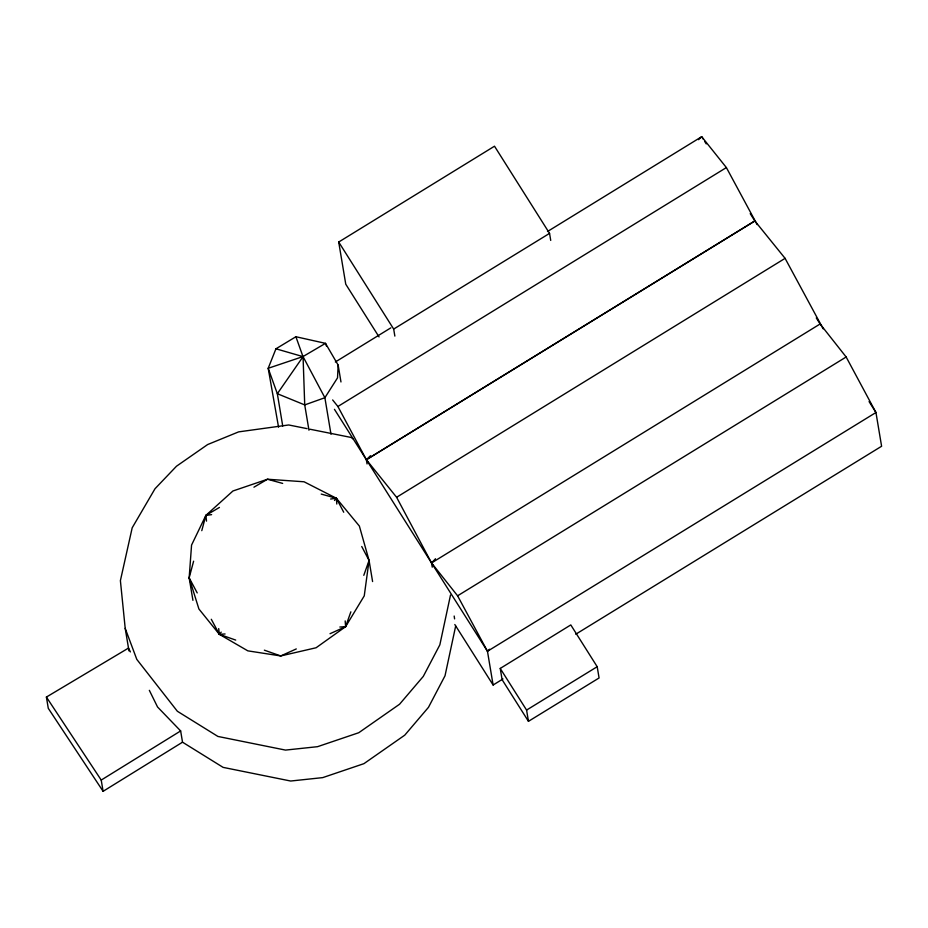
<?xml version="1.0" encoding="UTF-8"?>
<svg xmlns="http://www.w3.org/2000/svg" width="928" height="928" viewBox="0 0 928 928"><rect width="100%" height="100%" fill="white"/><g stroke="black" fill="none" stroke-linecap="round" stroke-linejoin="round"><path stroke-width="1.39" d="M338.152 365.098L337.525 377.87L324.881 397.718L304.72 404.91L277.333 393.704L268.192 368.288L275.952 348.8L295.904 336.736L325.496 343.348L338.152 365.098L340.97 381.965M192.931 600.335L189.161 577.831L191.562 545.072L205.865 515.4L232.928 490.993L267.496 479.231L304.071 481.783L336.388 498.266L359.368 526.06L369.066 560.454L372.592 581.554M361.734 546.499L369.066 560.454L364.252 595.869L345.599 626.678L316.1 647.756L280.732 655.945L247.834 650.853L219.344 634.323L198.894 608.965L189.161 577.831L193.616 561.185M450.498 595.103L439.849 644.832L423.296 676.396L399.574 704.224L358.753 732.726L317.55 746.68L285.511 750.091L217.929 736.449L177.352 711.254L136.787 659.367L125.21 628.395L120.396 580.626L132.194 527.8L154.999 488.754L176.494 466.216L207.628 444.558L238.624 431.88L288.712 424.966L307.133 428.655M455.671 626.04L445.022 675.77L428.469 707.333L404.759 735.162L363.927 763.663L322.724 777.618L290.684 781.028L223.103 767.375L182.526 742.191L180.647 730.939L157.54 706.974L149.338 690.328M201.782 530.665L205.865 515.4L219.426 507.442M350.865 611.819L345.599 626.678L330.032 633.708M363.799 575.325L369.066 560.454M211.294 619.266L219.344 634.323L221.224 632.13M334.498 500.459L336.388 498.266L343.72 512.233M432.251 567.17L431.543 562.925L435.522 558.737M489.532 649.24L487.467 651.27L493.116 685.015L502.976 678.948M370.527 455.706L366.363 459.72L367.059 463.942M698.564 139.687L701.696 136.683L726.38 167.574L757.144 224.599M182.526 742.191L103.101 791.317L101.222 780.077L180.647 730.939M379.053 336.934L345.761 284.212L338.708 242.034L494.508 146.206L549.55 233.38L550.722 240.41M335.333 361.99L390.839 327.851M547.497 231.513L701.696 136.683L703.227 139.119M332.653 399.956L337.896 406.487L726.38 167.574M334.451 409.318L366.363 459.72L396.592 497.28L785.088 258.355L823.171 328.837M337.896 406.487L366.351 459.685L431.543 562.948L820.108 323.988L846.15 356.99L875.951 412.508L881.6 446.252L575.743 634.23M396.592 497.28L431.543 562.948L457.597 595.811L846.15 356.99M500.227 668.438L570.79 624.927L597.191 666.71L599.082 677.962L528.461 721.334L502.118 679.69L500.227 668.438L526.582 710.082L528.461 721.334M394.852 336.098L393.681 329.069L549.55 233.38M526.582 710.082L597.191 666.71M103.101 791.317L48.279 708.319L46.4 697.067L128.505 648.08L130.396 651.92M275.952 348.8L302.934 356.607L325.496 343.348L326.424 346.005M253.936 487.188L267.496 479.231L282.657 483.418M296.299 648.927L280.732 655.945L264.364 650.18M211.607 514.646L205.865 515.4L206.515 521.13M330.646 499.02L336.388 498.266L336.806 504.043M218.695 628.592L219.344 634.323L225.075 633.975M339.857 627.026L345.599 626.678L345.181 620.913M309.964 429.223L351.039 437.436L353.382 439.048M321.227 494.079L336.388 498.266M219.344 634.323L235.712 640.088M785.088 258.355L754.835 220.922L750.218 213.626M46.4 697.067L101.222 780.077M816.269 317.921L820.108 323.988M431.543 562.948L487.467 651.27L875.951 412.508L869.072 401.592M454.813 624.521L493.116 685.015M704.723 141.497L706.243 143.898M338.708 242.034L393.681 329.069M303.038 356.596L324.881 397.718L330.994 434.281M457.597 595.811L487.467 651.27M189.161 577.831L197.212 592.899M278.562 427.205L268.192 368.288L302.98 356.584L295.904 336.736M308.966 430.221L304.72 404.91L303.062 356.642L277.333 393.704L282.738 426.045M125.21 628.395L128.969 650.899M454.175 616.03L454.592 618.895M754.847 220.957L366.363 459.72L754.847 220.957"/></g></svg>
